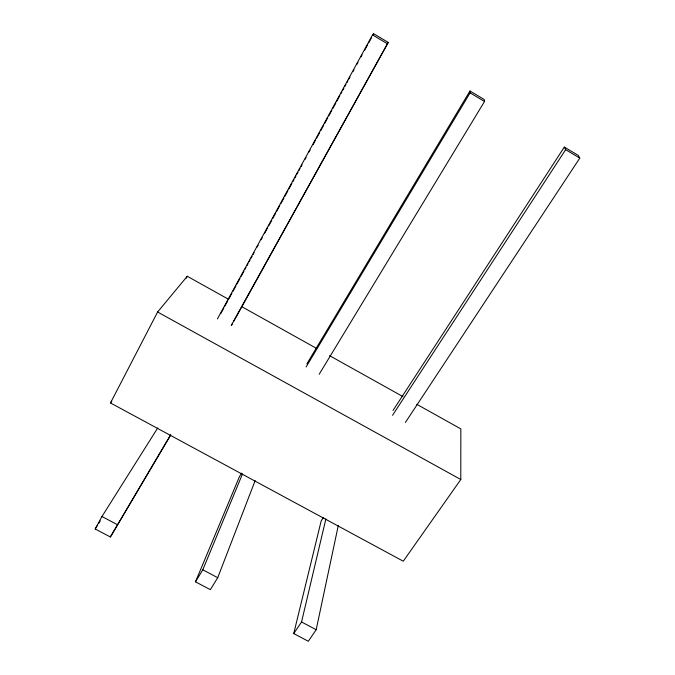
<?xml version="1.0" encoding="UTF-8"?>
<svg xmlns="http://www.w3.org/2000/svg" width="675" height="675" viewBox="0 0 675 675"><rect width="100%" height="100%" fill="white"/><g stroke="black" fill="none" stroke-linecap="round" stroke-linejoin="round"><path stroke-width="1.01" d="M228.572 299.312L187.262 276.261L157.604 312.002L110.489 402.967L403.262 561.212L460.797 479.52L460.831 428.895L416.77 404.308M323.468 517.396L321.173 520.931L293.735 633.58L308.298 641.25L316.187 629.716L338.285 525.547M293.735 633.58L301.548 621.979L325.907 518.856M241.557 473.15L239.397 476.761L195.48 581.825L210.347 589.655L217.73 577.69L255.142 480.642M195.48 581.825L202.787 569.793L242.544 473.833M186.283 278.125L187.262 276.261M170.817 434.928L110.371 536.988L95.192 528.998L101.959 516.518L157.722 427.967M217.434 318.887L372.524 34.898L373.663 33.75L388.235 42.415L233.592 321.595M220.784 313.605L223.813 308.062M224.817 306.214L227.846 300.679M228.859 298.831L231.888 293.288M232.892 291.44L235.921 285.896M236.933 284.048L239.954 278.505M240.967 276.657L243.996 271.122M245 269.274L246.012 267.427M247.025 265.579L248.029 263.731M249.041 261.883L250.045 260.035M251.058 258.188L252.07 256.34M253.074 254.492L254.087 252.644M257.116 247.109L258.12 245.261M261.149 239.718L262.162 237.87M264.684 233.255L267.705 227.711M268.718 225.863L271.747 220.32M272.751 218.472L275.78 212.929M276.792 211.081L279.821 205.546M280.825 203.698L283.854 198.155M284.867 196.307L287.887 190.763M288.9 188.916L291.929 183.372M292.933 181.524L293.946 179.685M294.958 177.837L295.962 175.989M296.975 174.142L297.979 172.294M298.991 170.446L300.004 168.598M301.008 166.75L302.02 164.903M305.041 159.359L306.053 157.511M309.082 151.976L310.087 150.128M313.116 144.585L315.638 139.97M316.651 138.122L319.68 132.578M320.684 130.731L323.713 125.187M324.726 123.339L327.746 117.796M328.759 115.948L331.788 110.413M332.792 108.565L335.821 103.022M336.833 101.174L339.863 95.631M340.867 93.783L341.879 91.935M342.883 90.087L343.896 88.239M344.908 86.4L345.912 84.552M346.925 82.704L347.929 80.857M348.941 79.009L349.954 77.161M352.974 71.617L353.987 69.77M357.016 64.226L358.02 62.378M361.049 56.843L362.062 54.996M364.584 50.372L367.613 44.837M368.618 42.989L371.647 37.446M372.659 35.598L373.663 33.75M110.371 536.988L170.53 434.911M231.263 325.384L388.235 42.415M231.55 325.282L232.571 323.443M306.889 363.833L469.96 90.998L484.237 99.487L484.532 101.469L319.191 374.254M306.113 366.964L470.078 92.872L469.96 90.998M95.192 528.998L97.428 525.428M98.55 523.648L100.229 520.973M393.027 410.459L564.317 147.099L578.315 155.41L579.808 158.093L405.371 422.474M392.529 415.319L565.642 149.673L564.317 147.099M110.489 402.967L111.763 401.313M101.959 516.518L117.222 524.576M202.787 569.793L217.73 577.69M301.548 621.979L316.187 629.716M157.604 312.002L460.797 479.52M241.422 306.484L316.702 348.486M329.552 355.649L403 396.63M372.524 34.898L387.281 43.672M470.078 92.872L484.532 101.469M565.642 149.673L579.808 158.093"/></g></svg>
